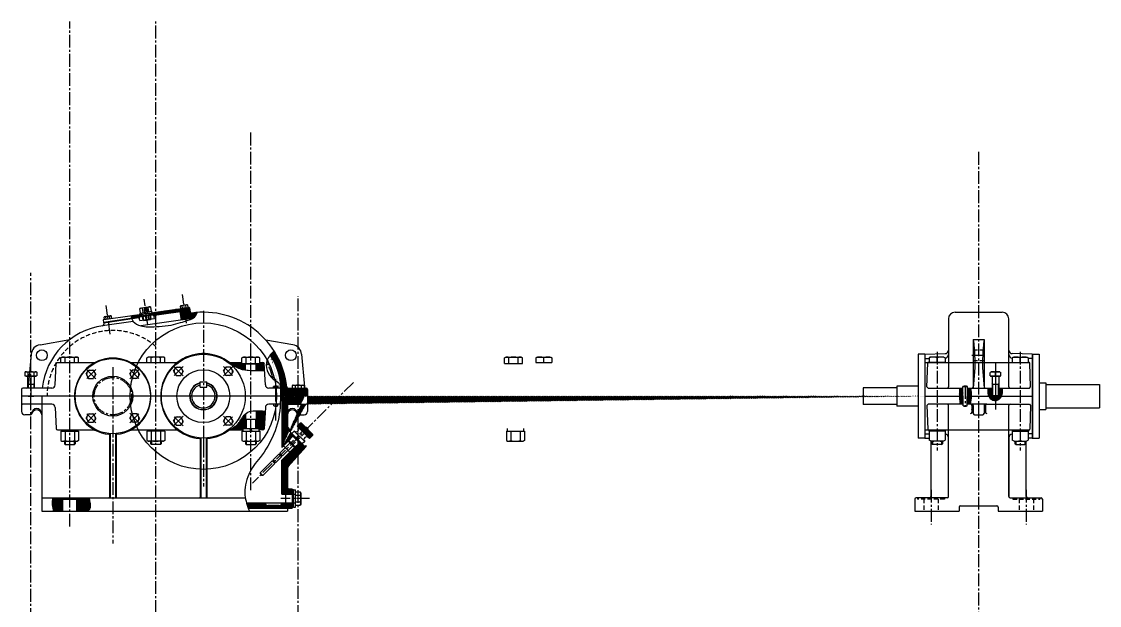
# Model space of a CAD drawing. Header units: inches. Extents: x -1077 to 1623, y -2224 to 594.
# Drawn here: x 17 to 1623, y -1353 to -482 of the extents above; entities that cross this region are included whole.
import ezdxf

# ---------------------------------------------------------------- set-up
doc = ezdxf.new("R2010")
doc.units = ezdxf.units.IN
doc.header["$MEASUREMENT"] = 0
doc.linetypes.add('CENTER2', pattern=[28.575, 19.05, -3.175, 3.175, -3.175])
doc.linetypes.add('DASHED2', pattern=[9.525, 6.35, -3.175])
for name, color, linetype in [('中心线', 10, 'CENTER2'), ('剖面层', 4, 'Continuous'), ('粗实线', 5, 'Continuous'), ('细实线', 7, 'Continuous'), ('虚线', 220, 'DASHED2')]:
    doc.layers.add(name, color=color, linetype=linetype)

msp = doc.modelspace()

# ---------------------------------------------------------------- hatches: boundary and pattern name
at = {"layer": '剖面层'}
h = msp.add_hatch(dxfattribs=at)
h.set_pattern_fill('ANSI31', color=256, scale=10, angle=90)
edge = h.paths.add_edge_path()
edge.add_line((195.4, -918.8), (179.4, -921.1))
edge.add_spline(control_points=[(179.4, -921.1), (179.8, -922.4), (180.1, -923.7), (180.6, -924.9)], knot_values=[0, 0, 0, 0, 3.936303, 3.936303, 3.936303, 3.936303], degree=3, periodic=0)
edge.add_line((180.6, -924.9), (195.9, -922.7))
edge.add_line((195.9, -922.7), (195.4, -918.8))
h.paths.add_polyline_path([(259.8, -913.6), (259.2, -909.6), (216.8, -915.7), (216.8, -919.7)])
h.paths.add_polyline_path([(266.8, -909.5, 0.414214), (265.7, -908.7), (259.2, -909.6), (259.8, -913.6), (267.2, -912.5)])
h.paths.add_polyline_path([(216.8, -915.7), (209.2, -916.8), (209.8, -920.7), (216.8, -919.7)])
h = msp.add_hatch(dxfattribs=at)
h.set_pattern_fill('ANSI31', color=256, scale=10)
edge = h.paths.add_edge_path()
edge.add_spline(control_points=[(272, -924.9), (273.8, -923.9), (276.6, -921.5), (277.8, -917.9), (278.4, -916.3)], knot_values=[101.612677, 101.612677, 101.612677, 101.612677, 107.529221, 112.732187, 112.732187, 112.732187, 112.732187], degree=3, periodic=0)
edge.add_arc((287.5, -1041.1), 125.2, 94.1804, 98.0815)
edge.add_arc((269.6, -915.2), 2, 188.1645, 278.0815, ccw=False)
edge.add_line((267.6, -915.5), (267.4, -913.5))
edge.add_line((267.4, -913.5), (259.9, -914.6))
edge.add_line((259.9, -914.6), (261.6, -926.4))
edge.add_line((261.6, -926.4), (270.9, -925.1))
edge.add_arc((287.5, -1041.1), 117.2, 97.5796, 98.1645, ccw=False)
h.paths.add_polyline_path([(259.9, -914.6), (252.5, -915.6), (254.2, -927.5), (261.6, -926.4)])
h = msp.add_hatch(dxfattribs=at)
h.set_pattern_fill('ANSI31', color=256, scale=10)
edge = h.paths.add_edge_path()
edge.add_spline(control_points=[(393, -973.7), (391, -975.6), (389.1, -977.6), (387.3, -979.7)], knot_values=[0, 0, 0, 0, 8.258009, 8.258009, 8.258009, 8.258009], degree=3, periodic=0)
edge.add_arc((287.5, -1041.1), 117.2, 0, 31.6061, ccw=False)
edge.add_line((404.7, -1041.1), (428.7, -1041.1))
edge.add_line((428.7, -1041.1), (428.7, -1029.1))
edge.add_line((428.7, -1029.1), (413.9, -1029.1))
edge.add_arc((413.9, -1027.1), 2, 186.3203, 270, ccw=False)
edge.add_arc((287.5, -1041.1), 125.2, 6.3203, 32.5751)
h.paths.add_polyline_path([(442.7, -1031.1, 0.414214), (440.7, -1029.1), (428.7, -1029.1), (428.7, -1041.1), (442.7, -1041.1)])
h = msp.add_hatch(dxfattribs=at)
h.set_pattern_fill('ANSI31', color=256, scale=10)
edge = h.paths.add_edge_path()
edge.add_line((349.3, -992.8), (341.3, -992.8))
edge.add_line((341.3, -992.8), (341.3, -990.8))
edge.add_line((341.3, -990.8), (326.3, -990.8))
edge.add_spline(control_points=[(326.3, -990.8), (329.3, -992.9), (333.7, -996), (340.7, -999.8), (345.5, -1001.2), (348.6, -1001.8), (349.3, -1001.8)], knot_values=[0, 0, 0, 0, 11.029646, 16.262403, 23.884622, 25.775858, 25.775858, 25.775858, 25.775858], degree=3, periodic=0)
edge.add_line((349.3, -1001.8), (349.3, -992.8))
edge = h.paths.add_edge_path()
edge.add_arc((376.4, -992.8), 2, 2.8624, 90)
edge.add_line((376.4, -990.8), (375.3, -990.8))
edge.add_line((375.3, -990.8), (375.3, -992.8))
edge.add_line((375.3, -992.8), (367.3, -992.8))
edge.add_line((367.3, -992.8), (367.3, -1003))
edge.add_spline(control_points=[(367.3, -1003), (369.9, -1003), (373.7, -1002.9), (377.6, -1002.7), (378.8, -1002.6)], knot_values=[43.816511, 43.816511, 43.816511, 43.816511, 51.701715, 55.414499, 55.414499, 55.414499, 55.414499], degree=3, periodic=0)
edge.add_line((378.8, -1002.6), (378.3, -992.7))
h = msp.add_hatch(dxfattribs=at)
h.set_pattern_fill('ANSI31', color=256, scale=10, angle=90)
edge = h.paths.add_edge_path()
edge.add_line((414.7, -1053.1), (440.7, -1053.1))
edge.add_line((1363.2, -1041.1), (1523.2, -1041.1))
edge.add_line((404.7, -1041.1), (404.7, -1117.3))
edge.add_arc((440.7, -1051.1), 2, 270, 360)
edge.add_line((442.7, -1031.1), (442.7, -1051.1))
edge.add_arc((414.7, -1055.1), 2, 90, 180)
edge.add_line((412.7, -1055.1), (412.7, -1086.1))
edge.add_line((417, -1091.3), (413.3, -1087.5))
edge.add_arc((414.7, -1086.1), 2, 180, 225)
edge.add_line((417, -1091.3), (415.6, -1092.7))
edge.add_line((415.6, -1092.7), (421.6, -1098.7))
edge.add_line((421.6, -1098.7), (406, -1114.3))
edge.add_line((406, -1114.3), (406.9, -1115.1))
edge.add_line((404.7, -1117.3), (406.9, -1115.1))
h = msp.add_hatch(dxfattribs=at)
h.set_pattern_fill('ANSI31', color=256, scale=10)
edge = h.paths.add_edge_path()
edge.add_line((1419.7, -1029.1), (1415, -1029.1))
edge.add_spline(control_points=[(1415, -1029.1), (1414.7, -1031.8), (1414.3, -1035.8), (1414.4, -1039.8), (1414.4, -1041.1)], knot_values=[0, 0, 0, 0, 8.118034, 12.036974, 12.036974, 12.036974, 12.036974], degree=3, periodic=0)
edge.add_line((1414.4, -1041.1), (1420, -1041.1))
edge.add_line((1420, -1041.1), (1419.7, -1029.1))
edge = h.paths.add_edge_path()
edge.add_spline(control_points=[(1432.2, -1041.1), (1432.3, -1037.1), (1431.7, -1033.1), (1431.1, -1029.1)], knot_values=[0, 0, 0, 0, 12.05376, 12.05376, 12.05376, 12.05376], degree=3, periodic=0)
edge.add_line((1431.1, -1029.1), (1426.8, -1029.1))
edge.add_line((1426.8, -1029.1), (1426.5, -1041.1))
edge.add_line((1426.5, -1041.1), (1432.2, -1041.1))
edge = h.paths.add_edge_path()
edge.add_line((1463.2, -1029.1), (1457.2, -1029.1))
edge.add_spline(control_points=[(1457.2, -1029.1), (1456.8, -1031.6), (1456.2, -1035.6), (1457.5, -1039.7), (1458.2, -1041.1)], knot_values=[0, 0, 0, 0, 7.606423, 12.065986, 12.065986, 12.065986, 12.065986], degree=3, periodic=0)
edge.add_line((1458.2, -1041.1), (1463.2, -1041.1))
edge.add_line((1463.2, -1041.1), (1463.2, -1029.1))
edge = h.paths.add_edge_path()
edge.add_spline(control_points=[(1477.2, -1041.1), (1477.9, -1039.5), (1478.9, -1035.4), (1478.7, -1031.4), (1478.5, -1029.1)], knot_values=[35.95415, 35.95415, 35.95415, 35.95415, 41.049088, 48.01354, 48.01354, 48.01354, 48.01354], degree=3, periodic=0)
edge.add_line((1478.5, -1029.1), (1473.2, -1029.1))
edge.add_line((1473.2, -1029.1), (1473.2, -1041.1))
edge.add_line((1473.2, -1041.1), (1477.2, -1041.1))
h = msp.add_hatch(dxfattribs=at)
h.set_pattern_fill('ANSI31', color=256, scale=10, angle=90)
edge = h.paths.add_edge_path()
edge.add_line((1420, -1041.1), (1414.4, -1041.1))
edge.add_spline(control_points=[(1414.4, -1041.1), (1414.6, -1045.1), (1415.1, -1049.1), (1415.6, -1053.1)], knot_values=[12.036974, 12.036974, 12.036974, 12.036974, 24.069677, 24.069677, 24.069677, 24.069677], degree=3, periodic=0)
edge.add_line((1415.6, -1053.1), (1420.2, -1053.1))
edge.add_line((1420.2, -1053.1), (1420, -1041.1))
edge = h.paths.add_edge_path()
edge.add_spline(control_points=[(1430.5, -1053.1), (1431.3, -1049.1), (1432.1, -1045.1), (1432.2, -1041.1)], knot_values=[0, 0, 0, 0, 12.117168, 12.117168, 12.117168, 12.117168], degree=3, periodic=0)
edge.add_line((1432.2, -1041.1), (1426.5, -1041.1))
edge.add_line((1426.5, -1041.1), (1426.3, -1053.1))
edge.add_line((1426.3, -1053.1), (1430.5, -1053.1))
edge = h.paths.add_edge_path()
edge.add_line((1468.2, -1041.1), (1464, -1041.1))
edge.add_line((1464, -1041.1), (1458.2, -1041.1))
edge.add_spline(control_points=[(1458.2, -1041.1), (1459.2, -1043.2), (1462.1, -1046.6), (1466.3, -1047.7), (1468.2, -1047.6)], knot_values=[12.065986, 12.065986, 12.065986, 12.065986, 18.848784, 24.5216, 24.5216, 24.5216, 24.5216], degree=3, periodic=0)
edge.add_line((1468.2, -1047.6), (1468.2, -1041.1))
edge = h.paths.add_edge_path()
edge.add_spline(control_points=[(1468.2, -1047.6), (1470.6, -1047.4), (1474.4, -1045.7), (1476.5, -1042.5), (1477.2, -1041.1)], knot_values=[24.5216, 24.5216, 24.5216, 24.5216, 31.435307, 35.95415, 35.95415, 35.95415, 35.95415], degree=3, periodic=0)
edge.add_line((1477.2, -1041.1), (1468.2, -1041.1))
edge.add_line((1468.2, -1041.1), (1468.2, -1047.6))
h = msp.add_hatch(dxfattribs=at)
h.set_pattern_fill('ANSI31', color=256, scale=10, angle=90)
edge = h.paths.add_edge_path()
edge.add_spline(control_points=[(349.3, -1068.4), (348.4, -1069.3), (346.4, -1071.6), (343.6, -1075.5), (340.7, -1081.5), (334.6, -1087.1), (329.1, -1089.9), (326.3, -1091.4)], knot_values=[0, 0, 0, 0, 3.718349, 8.765254, 14.62229, 23.452503, 33.044541, 33.044541, 33.044541, 33.044541], degree=3, periodic=0)
edge.add_line((326.3, -1091.4), (341.3, -1091.4))
edge.add_line((341.3, -1091.4), (341.3, -1089.4))
edge.add_line((341.3, -1089.4), (349.3, -1089.4))
edge.add_line((349.3, -1089.4), (349.3, -1068.4))
edge = h.paths.add_edge_path()
edge.add_spline(control_points=[(379.6, -1064.2), (379, -1064), (376.3, -1063), (372, -1063.1), (368.5, -1063.1), (367.3, -1063.1)], knot_values=[52.330758, 52.330758, 52.330758, 52.330758, 54.25632, 61.063325, 64.819954, 64.819954, 64.819954, 64.819954], degree=3, periodic=0)
edge.add_line((367.3, -1063.1), (367.3, -1089.4))
edge.add_line((367.3, -1089.4), (375.3, -1089.4))
edge.add_line((375.3, -1089.4), (375.3, -1091.4))
edge.add_line((375.3, -1091.4), (376.4, -1091.4))
edge.add_arc((376.4, -1089.4), 2, 270, 357.1376)
edge.add_line((378.3, -1089.5), (379.6, -1064.2))
h = msp.add_hatch(dxfattribs=at)
h.set_pattern_fill('ANSI31', color=256, scale=10, angle=90)
h.paths.add_polyline_path([(428.7, -1114.3), (417.4, -1125.6), (416.5, -1124.7), (404.7, -1136.6), (404.7, -1187.3), (409.7, -1187.3), (411.2, -1185.8), (419.7, -1185.8), (419.7, -1179.3), (414.7, -1179.3, -0.414214), (412.7, -1177.3), (412.7, -1149.2, -0.186755), (414, -1145.8), (428.7, -1129.7)])
h.paths.add_polyline_path([(440.8, -1116.4, 0.400547), (440.7, -1115), (440.3, -1114.6), (438.9, -1116), (432.9, -1110), (428.7, -1114.3), (428.7, -1129.7)])
h = msp.add_hatch(dxfattribs=at)
h.set_pattern_fill('ANSI31', color=256, scale=10, angle=90)
edge = h.paths.add_edge_path()
edge.add_spline(control_points=[(115.6, -1212.6), (116.8, -1210.8), (119.7, -1206.8), (118.1, -1199.6), (117.5, -1194.8), (117.3, -1192.6)], knot_values=[0, 0, 0, 0, 6.315399, 14.096505, 20.848728, 20.848728, 20.848728, 20.848728], degree=3, periodic=0)
edge.add_line((117.3, -1192.6), (108.3, -1192.6))
edge.add_line((108.3, -1192.6), (108.3, -1194.6))
edge.add_line((108.3, -1194.6), (98.8, -1194.6))
edge.add_line((98.8, -1194.6), (98.8, -1212.6))
edge.add_line((98.8, -1212.6), (115.6, -1212.6))
edge = h.paths.add_edge_path()
edge.add_line((77.8, -1194.6), (68.3, -1194.6))
edge.add_line((68.3, -1194.6), (68.3, -1192.6))
edge.add_line((68.3, -1192.6), (63.2, -1192.6))
edge.add_spline(control_points=[(63.2, -1192.6), (62.5, -1196.1), (61.2, -1202.9), (63.3, -1209.4), (64.3, -1212.6)], knot_values=[0, 0, 0, 0, 10.473826, 20.322939, 20.322939, 20.322939, 20.322939], degree=3, periodic=0)
edge.add_line((64.3, -1212.6), (77.8, -1212.6))
edge.add_line((77.8, -1212.6), (77.8, -1194.6))
h = msp.add_hatch(dxfattribs=at)
h.set_pattern_fill('ANSI31', color=256, scale=10, angle=90)
edge = h.paths.add_edge_path()
edge.add_line((379.7, -1200.3), (351.8, -1200.3))
edge.add_spline(control_points=[(351.8, -1200.3), (352.6, -1202.9), (353.5, -1205.6), (354.5, -1208.3)], knot_values=[248.323793, 248.323793, 248.323793, 248.323793, 256.691264, 256.691264, 256.691264, 256.691264], degree=3, periodic=0)
edge.add_line((354.5, -1208.3), (419.7, -1208.3))
edge.add_line((419.7, -1208.3), (419.7, -1201.8))
edge.add_line((419.7, -1201.8), (411.2, -1201.8))
edge.add_line((411.2, -1201.8), (409.7, -1200.3))
edge.add_line((409.7, -1200.3), (404.7, -1200.3))
edge.add_arc((400.7, -1200.3), 4, 270, 360, ccw=False)
edge.add_line((400.7, -1204.3), (383.7, -1204.3))
edge.add_arc((383.7, -1200.3), 4, 180, 270, ccw=False)
at = {"layer": '细实线'}
h = msp.add_hatch(dxfattribs=at)
h.set_pattern_fill('ANSI37', color=256, scale=10, angle=45)
h.set_pattern_definition([(90, (1856.707, -1201.0743), (-1.25, 2e-16), []), (180, (1856.707, -1201.0743), (-3e-16, -1.25), [])])
h.paths.add_polyline_path([(432.4, -1080.8), (427.8, -1085.5), (446.1, -1103.9), (450.8, -1099.2)])

# ---------------------------------------------------------------- linework, layer by layer
at = {"layer": '中心线'}
for p, q in [((88.3, -1235.6), (88.3, -482.3)), ((216.8, -1879), (216.8, -482.3)), ((358.3, -1181.4), (358.3, -647.5)), ((1443.2, -676.9), (1443.2, -1593.4)), ((30.5, -1976.3), (30.5, -857)), ((204.7, -934.6), (199.2, -896.4)), ((262.5, -932.3), (256.4, -889.6)), ((428.7, -1886.1), (428.7, -891.9)), ((148.6, -948.6), (142.5, -905.9)), ((198.9, -913.2), (204.3, -912.4)), ((287.5, -913.7), (287.5, -1176)), ((1381.2, -974.8), (1381.2, -1122.4)), ((1433.2, -980.1), (1453.2, -980.1)), ((1505.2, -974.8), (1505.2, -1122.4)), ((1468.2, -990.8), (1468.2, -1061.1)), ((127, -1015.5), (113, -1001.4)), ((127, -1001.4), (113, -1015.5)), ((152.5, -998), (152.5, -1260.7)), ((178, -1015.5), (192, -1001.4)), ((178, -1001.4), (192, -1015.5)), ((257.5, -1011), (243.3, -996.9)), ((257.5, -996.9), (243.3, -1011)), ((317.6, -1011), (331.7, -996.9)), ((317.6, -996.9), (331.7, -1011)), ((511.1, -1020.5), (360.7, -1170.9)), ((395.7, -1077.6), (395.7, -1015.4)), ((1423.2, -1026.1), (1423.2, -1056.1)), ((127, -1066.7), (113, -1080.8)), ((127, -1080.8), (113, -1066.7)), ((178, -1066.7), (192, -1080.8)), ((178, -1080.8), (192, -1066.7)), ((257.5, -1071.1), (243.3, -1085.3)), ((257.5, -1085.3), (243.3, -1071.1)), ((317.6, -1071.1), (331.7, -1085.3)), ((317.6, -1085.3), (331.7, -1071.1)), ((1372.2, -1180.8), (1372.2, -1232.7)), ((1514.2, -1180.8), (1514.2, -1232.7)), ((445.5, -1193.8), (403.2, -1193.8))]:
    msp.add_line(p, q, dxfattribs=at)
msp.add_circle((152.5, -1041.1), 27.8, dxfattribs=at)
msp.add_arc((287.5, -1041.1), 107.2, 13.7706, 28.5064, dxfattribs=at)
at = {"layer": '粗实线'}
for p, q in [((267.2, -912.5), (138.5, -931)), ((139, -926.9), (265.7, -908.7)), ((193.9, -909.9), (192.9, -910.6)), ((193.9, -917), (192.9, -910.6)), ((193.1, -917.1), (210.9, -914.5)), ((193.9, -909.9), (208.2, -907.8)), ((197.9, -916.4), (197, -909.9)), ((206.1, -915.2), (205.2, -908.7)), ((208.2, -907.8), (209.3, -908.3)), ((210.2, -914.6), (209.3, -908.3)), ((211.2, -916.5), (210.9, -914.5)), ((267.4, -913.5), (214.9, -921)), ((252.4, -914.6), (254.2, -927.5)), ((253.9, -906.3), (253.2, -906.8)), ((253.8, -910.4), (253.2, -906.8)), ((263.4, -905), (253.9, -906.3)), ((256.5, -910), (256, -906.4)), ((262, -909.2), (261.4, -905.6)), ((263.4, -905), (264.2, -905.3)), ((264.7, -908.8), (264.2, -905.3)), ((266.8, -909.5), (267.6, -915.5)), ((183, -929.6), (137.4, -936.2)), ((138.1, -928), (139, -933.9)), ((191.1, -924.4), (138.7, -932)), ((140, -922.7), (139.4, -923.2)), ((139.9, -926.7), (139.4, -923.2)), ((140, -922.7), (149.6, -921.3)), ((142.7, -926.3), (142.1, -922.7)), ((148.1, -925.5), (147.6, -921.9)), ((149.6, -921.3), (150.4, -921.6)), ((150.9, -925.2), (150.4, -921.6)), ((192.3, -925.3), (190, -923.6)), ((192.7, -928.3), (192, -923.3)), ((192.7, -928.3), (214.5, -925.2)), ((193.4, -919), (193.1, -917.1)), ((270.9, -925.1), (194.1, -936.1)), ((195.9, -922.7), (195.4, -918.8)), ((196.7, -920.6), (208.5, -918.9)), ((197.7, -927.6), (196.7, -920.6)), ((198.7, -928.4), (197.3, -918.5)), ((198.7, -928.4), (197.7, -927.6)), ((198.7, -928.4), (208.8, -926.9)), ((208.8, -926.9), (207.4, -917)), ((209.5, -925.9), (208.5, -918.9)), ((208.8, -926.9), (209.5, -925.9)), ((209.8, -920.7), (209.2, -916.8)), ((214.5, -925.2), (213.8, -920.2)), ((214.1, -922.1), (215.7, -919.9)), ((1398.2, -925.9), (1398.2, -1027.1)), ((1408.2, -915.9), (1478.2, -915.9)), ((1488.2, -1027.1), (1488.2, -925.9)), ((204.7, -934.6), (204.7, -934.6)), ((44.2, -964.3), (88.3, -956.8)), ((420.7, -964.3), (380.7, -957.5)), ((1435.2, -956.8), (1435.2, -1027.1)), ((1435.2, -956.8), (1451.2, -956.8)), ((1451.2, -956.8), (1451.2, -1027.1)), ((30.9, -978.7), (26.5, -1027.3)), ((433.9, -978.7), (438.3, -1027.3)), ((1353.2, -978.6), (1353.2, -1103.6)), ((1363.2, -978.6), (1353.2, -978.6)), ((1362.8, -978.6), (1362.8, -1103.6)), ((1363.2, -978.6), (1393.4, -977.7)), ((1363.2, -978.6), (1363.2, -1103.6)), ((1523.2, -978.6), (1493.1, -977.7)), ((1523.2, -978.6), (1533.2, -978.6)), ((1523.2, -978.6), (1523.2, -1103.6)), ((1523.6, -978.6), (1523.6, -1103.6)), ((1533.2, -978.6), (1533.2, -1103.6)), ((66.6, -1024.3), (68.2, -992.7)), ((70.2, -990.8), (126, -990.8)), ((74.9, -983.8), (76.6, -982.8)), ((74.9, -990.8), (74.9, -983.8)), ((76.6, -982.8), (99.9, -982.8)), ((81.3, -990.8), (81.3, -983.8)), ((95.2, -990.8), (95.2, -983.8)), ((101.6, -983.8), (99.9, -982.8)), ((101.6, -990.8), (101.6, -983.8)), ((179, -990.8), (248.8, -990.8)), ((203.4, -983.8), (205.1, -982.8)), ((203.4, -990.8), (203.4, -983.8)), ((228.4, -982.8), (205.1, -982.8)), ((209.8, -990.8), (209.8, -983.8)), ((223.7, -990.8), (223.7, -983.8)), ((230.1, -983.8), (228.4, -982.8)), ((230.1, -990.8), (230.1, -983.8)), ((326.3, -990.8), (344.9, -990.8)), ((341.3, -992.8), (341.3, -990.8)), ((341.3, -992.8), (375.3, -992.8)), ((344.9, -983.8), (346.6, -982.8)), ((344.9, -992.3), (344.9, -983.8)), ((344.9, -992.3), (371.6, -992.3)), ((346.6, -982.8), (369.9, -982.8)), ((347.3, -992.8), (347.3, -992.3)), ((349.3, -1001.8), (349.3, -992.8)), ((350.3, -1002), (350.3, -992.8)), ((351.3, -992.3), (351.3, -983.8)), ((365.2, -992.3), (365.2, -983.8)), ((366.3, -1003), (366.3, -992.8)), ((367.3, -1003), (367.3, -992.8)), ((369.3, -992.8), (369.3, -992.3)), ((371.6, -983.8), (369.9, -982.8)), ((371.6, -992.3), (371.6, -983.8)), ((371.6, -990.8), (376.4, -990.8)), ((375.3, -992.8), (375.3, -990.8)), ((379.9, -1024.3), (378.3, -992.7)), ((736.5, -983.8), (738.2, -982.8)), ((736.5, -992.3), (736.5, -983.8)), ((736.5, -992.3), (763.2, -992.3)), ((738.2, -982.8), (761.4, -982.8)), ((738.8, -992.8), (738.8, -992.3)), ((742.9, -992.3), (742.9, -983.8)), ((756.8, -992.3), (756.8, -983.8)), ((760.8, -992.8), (760.8, -992.3)), ((763.2, -983.8), (761.4, -982.8)), ((763.2, -992.3), (763.2, -983.8)), ((784.9, -982.8), (783.1, -983.8)), ((783.1, -983.8), (783.1, -990.8)), ((783.1, -990.8), (807.1, -990.8)), ((784.9, -982.8), (805.3, -982.8)), ((795.1, -990.8), (795.1, -983.8)), ((805.3, -982.8), (807.1, -983.8)), ((807.1, -983.8), (807.1, -990.8)), ((1362.8, -990.8), (1518.3, -990.8)), ((1363.2, -985.1), (1369.2, -984.9)), ((1365.8, -1027.1), (1367.2, -991.7)), ((1371, -982.8), (1369.2, -983.8)), ((1369.2, -983.8), (1369.2, -990.8)), ((1393.2, -990.8), (1369.2, -990.8)), ((1391.5, -982.8), (1371, -982.8)), ((1381.2, -990.8), (1381.2, -983.8)), ((1391.5, -982.8), (1393.2, -983.8)), ((1393.2, -983.8), (1393.2, -990.8)), ((1393.2, -984.2), (1393.4, -984.2)), ((1393.2, -984.2), (1393.4, -984.2)), ((1488.2, -990.8), (1518.3, -990.8)), ((1493.2, -984.2), (1493.1, -984.2)), ((1495, -982.8), (1493.2, -983.8)), ((1493.2, -983.8), (1493.2, -990.8)), ((1493.2, -990.8), (1517.2, -990.8)), ((1495, -982.8), (1515.5, -982.8)), ((1505.2, -990.8), (1505.2, -983.8)), ((1515.5, -982.8), (1517.2, -983.8)), ((1517.2, -983.8), (1517.2, -990.8)), ((1523.2, -985.1), (1517.2, -984.9)), ((1517.2, -990.8), (1518.3, -990.8)), ((1520.7, -1027.1), (1519.3, -991.7)), ((22.7, -1004.7), (21.6, -1005.3)), ((21.6, -1005.3), (21.6, -1010.6)), ((21.6, -1010.6), (39.4, -1010.6)), ((22.7, -1004.7), (38.3, -1004.7)), ((23.2, -1010.6), (23.2, -1011.1)), ((23.2, -1011.1), (37.8, -1011.1)), ((25.5, -1011.1), (25.5, -1029.1)), ((26.1, -1005.3), (26.1, -1010.6)), ((30.5, -1011.1), (30.5, -1041.1)), ((34.9, -1005.3), (34.9, -1010.6)), ((35.5, -1011.1), (35.5, -1029.1)), ((37.8, -1010.6), (37.8, -1011.1)), ((38.3, -1004.7), (39.4, -1005.3)), ((39.4, -1005.3), (39.4, -1010.6)), ((112.8, -1008.4), (116.4, -1002.2)), ((112.8, -1008.4), (116.4, -1014.7)), ((116.4, -1002.2), (123.6, -1002.2)), ((127.2, -1008.4), (123.6, -1002.2)), ((127.2, -1008.4), (123.6, -1014.7)), ((177.8, -1008.4), (181.4, -1002.2)), ((177.8, -1008.4), (181.4, -1014.7)), ((188.6, -1002.2), (181.4, -1002.2)), ((192.2, -1008.4), (188.6, -1002.2)), ((192.2, -1008.4), (188.6, -1014.7)), ((243.2, -1004), (246.8, -997.7)), ((243.2, -1004), (246.8, -1010.2)), ((246.8, -997.7), (254, -997.7)), ((246.8, -1010.2), (254, -1010.2)), ((257.6, -1004), (254, -997.7)), ((257.6, -1004), (254, -1010.2)), ((317.4, -1004), (321, -997.7)), ((317.4, -1004), (321, -1010.2)), ((328.2, -997.7), (321, -997.7)), ((328.2, -1010.2), (321, -1010.2)), ((331.8, -1004), (328.2, -997.7)), ((331.8, -1004), (328.2, -1010.2)), ((1462.3, -1004.7), (1460.2, -1005.9)), ((1460.2, -1010.6), (1460.2, -1005.9)), ((1460.2, -1010.6), (1476.2, -1010.6)), ((1460.9, -1010.6), (1460.9, -1011.1)), ((1460.9, -1011.1), (1475.5, -1011.1)), ((1462.2, -1004.7), (1474.2, -1004.7)), ((1463.2, -1011.1), (1463.2, -1041.1)), ((1468.2, -1010.6), (1468.2, -1005.3)), ((1468.2, -1011.1), (1468.2, -1041.1)), ((1473.2, -1011.1), (1473.2, -1041.1)), ((1474.2, -1004.7), (1476.2, -1005.9)), ((1475.5, -1010.6), (1475.5, -1011.1)), ((1476.2, -1010.6), (1476.2, -1005.9)), ((26.3, -1023.1), (25.5, -1022.3)), ((25.5, -1023.1), (35.5, -1023.1)), ((26.3, -1023.1), (26.3, -1029.1)), ((34.8, -1023.1), (35.5, -1022.3)), ((34.8, -1023.1), (34.8, -1029.1)), ((116.4, -1014.7), (123.6, -1014.7)), ((188.6, -1014.7), (181.4, -1014.7)), ((282.5, -1027.6), (282.5, -1019.6)), ((282.5, -1019.6), (292.5, -1019.6)), ((282.5, -1027.6), (292.5, -1027.6)), ((292.5, -1027.6), (292.5, -1019.6)), ((392.1, -1026.9), (399.2, -1026.9)), ((392.2, -1029.1), (392.1, -1026.9)), ((399.2, -1029.1), (399.2, -1026.9)), ((420.9, -1024.7), (419.8, -1025.3)), ((419.8, -1025.3), (419.8, -1029.1)), ((420.9, -1024.7), (436.4, -1024.7)), ((424.2, -1025.3), (424.2, -1029.1)), ((433.1, -1025.3), (433.1, -1029.1)), ((436.4, -1024.7), (437.6, -1025.3)), ((437.6, -1025.3), (437.6, -1029.1)), ((1353.2, -1026.1), (1321.2, -1026.1)), ((1321.2, -1026.1), (1321.2, -1056.1)), ((1367.7, -1029.1), (1365.8, -1027.1)), ((1420.2, -1055.3), (1419.7, -1026.9)), ((1419.7, -1026.9), (1426.8, -1026.9)), ((1426.2, -1055.3), (1426.8, -1026.9)), ((1464, -1023.1), (1463.2, -1022.3)), ((1463.2, -1023.1), (1473.2, -1023.1)), ((1464, -1023.1), (1464, -1041.1)), ((1472.5, -1023.1), (1473.2, -1022.3)), ((1472.5, -1023.1), (1472.5, -1041.1)), ((1518.8, -1029.1), (1520.7, -1027.1)), ((1533.2, -1021.1), (1543.2, -1021.1)), ((1543.2, -1021.1), (1543.2, -1061.1)), ((1543.2, -1023.6), (1623.2, -1023.6)), ((1623.2, -1023.6), (1623.2, -1058.6)), ((16.5, -1031.1), (16.5, -1051.1)), ((404.7, -1041.1), (16.5, -1041.1)), ((24.5, -1029.1), (18.5, -1029.1)), ((61.6, -1029.1), (24.5, -1029.1)), ((26.3, -1041.1), (34.8, -1041.1)), ((46.5, -1041.1), (46.5, -1212.6)), ((402.5, -1029.1), (384.9, -1029.1)), ((404.7, -1041.1), (404.7, -1117.3)), ((413.9, -1029.1), (440.7, -1029.1)), ((419.8, -1029.1), (437.6, -1029.1)), ((442.7, -1031.1), (442.7, -1051.1)), ((1321.2, -1028.6), (1271.2, -1028.6)), ((1271.2, -1028.6), (1271.2, -1053.6)), ((1363.2, -1041.1), (1420, -1041.1)), ((1367.7, -1029.1), (1419.7, -1029.1)), ((1426.5, -1041.1), (1523.2, -1041.1)), ((1426.8, -1029.1), (1463.2, -1029.1)), ((1464, -1041.1), (1463.2, -1040.3)), ((1463.2, -1040.3), (1473.2, -1040.3)), ((1464, -1041.1), (1472.5, -1041.1)), ((1472.5, -1041.1), (1473.2, -1040.3)), ((1473.2, -1029.1), (1518.8, -1029.1)), ((16.5, -1051.1), (16.5, -1064.1)), ((61.6, -1053.1), (18.5, -1053.1)), ((66.6, -1057.8), (68.2, -1089.5)), ((379.9, -1057.8), (378.3, -1089.5)), ((402.1, -1053.1), (384.9, -1053.1)), ((392.7, -1055.3), (392.6, -1053.1)), ((392.7, -1055.3), (398.7, -1055.3)), ((398.7, -1055.3), (398.7, -1053.1)), ((412.7, -1055.1), (412.7, -1086.1)), ((414.7, -1053.1), (440.7, -1053.1)), ((442.7, -1051.1), (442.7, -1064.1)), ((1321.2, -1053.6), (1271.2, -1053.6)), ((1353.2, -1056.1), (1321.2, -1056.1)), ((1367.7, -1053.1), (1365.8, -1055.1)), ((1365.8, -1055.1), (1367.2, -1090.4)), ((1420.2, -1053.1), (1367.7, -1053.1)), ((1398.2, -1190.6), (1398.2, -1055.1)), ((1420.2, -1055.3), (1426.2, -1055.3)), ((1455.2, -1053.1), (1426.3, -1053.1)), ((1433.2, -1055.1), (1433.2, -1065.1)), ((1435.2, -1055.1), (1435.2, -1067.1)), ((1443.2, -1053.1), (1443.2, -1069.1)), ((1451.2, -1055.1), (1451.2, -1067.1)), ((1453.2, -1055.1), (1453.2, -1065.1)), ((1455.2, -1053.1), (1518.8, -1053.1)), ((1488.2, -1190.6), (1488.2, -1055.1)), ((1518.8, -1053.1), (1520.7, -1055.1)), ((1520.7, -1055.1), (1519.3, -1090.4)), ((1543.2, -1058.6), (1623.2, -1058.6)), ((29.7, -1069.1), (21.5, -1069.1)), ((31.5, -1068), (31.5, -1067.1)), ((112.8, -1073.7), (116.4, -1067.5)), ((112.8, -1073.7), (116.4, -1080)), ((116.4, -1067.5), (123.6, -1067.5)), ((127.2, -1073.7), (123.6, -1067.5)), ((127.2, -1073.7), (123.6, -1080)), ((177.8, -1073.7), (181.4, -1067.5)), ((177.8, -1073.7), (181.4, -1080)), ((188.6, -1067.5), (181.4, -1067.5)), ((192.2, -1073.7), (188.6, -1067.5)), ((192.2, -1073.7), (188.6, -1080)), ((243.2, -1078.2), (246.8, -1072)), ((246.8, -1072), (254, -1072)), ((257.6, -1078.2), (254, -1072)), ((317.4, -1078.2), (321, -1072)), ((328.2, -1072), (321, -1072)), ((331.8, -1078.2), (328.2, -1072)), ((349.3, -1068.4), (349.3, -1089.4)), ((350.3, -1067.5), (350.3, -1089.4)), ((350.3, -1075.3), (366.3, -1075.3)), ((351.5, -1075.3), (351.5, -1089.4)), ((365.1, -1075.3), (365.1, -1089.4)), ((366.3, -1063.1), (366.3, -1089.4)), ((367.3, -1063.1), (367.3, -1089.4)), ((427.7, -1068), (427.7, -1067.1)), ((429.5, -1069.1), (437.7, -1069.1)), ((1435.2, -1067.1), (1433.2, -1061.1)), ((1437.2, -1069.1), (1449.2, -1069.1)), ((1451.2, -1067.1), (1453.2, -1061.1)), ((1533.2, -1061.1), (1543.2, -1061.1)), ((70.2, -1091.4), (125.4, -1091.4)), ((76.2, -1091.4), (76.2, -1093.5)), ((87.5, -1093.5), (86.8, -1091.4)), ((89, -1093.5), (88.3, -1091.4)), ((100.4, -1091.4), (100.4, -1093.5)), ((116.4, -1080), (123.6, -1080)), ((179.6, -1091.4), (248.8, -1091.4)), ((188.6, -1080), (181.4, -1080)), ((204.7, -1091.4), (204.7, -1093.5)), ((216, -1093.5), (215.3, -1091.4)), ((217.5, -1093.5), (216.8, -1091.4)), ((228.9, -1091.4), (228.9, -1093.5)), ((243.2, -1078.2), (246.8, -1084.4)), ((246.8, -1084.4), (254, -1084.4)), ((257.6, -1078.2), (254, -1084.4)), ((317.4, -1078.2), (321, -1084.4)), ((328.2, -1084.4), (321, -1084.4)), ((326.3, -1091.4), (341.3, -1091.4)), ((331.8, -1078.2), (328.2, -1084.4)), ((341.3, -1089.4), (341.3, -1091.4)), ((341.3, -1089.4), (375.3, -1089.4)), ((341.3, -1091.4), (346.2, -1091.4)), ((346.2, -1089.4), (346.2, -1093.5)), ((358.3, -1093.5), (356.8, -1089.4)), ((358.3, -1089.4), (359.7, -1093.5)), ((370.4, -1089.4), (370.4, -1093.5)), ((376.4, -1091.4), (370.4, -1091.4)), ((375.3, -1089.4), (375.3, -1091.4)), ((417, -1091.3), (413.3, -1087.5)), ((417, -1091.3), (415.6, -1092.7)), ((432.4, -1080.8), (427.8, -1085.5)), ((427.8, -1085.5), (446.1, -1103.9)), ((427.8, -1085.5), (427.8, -1086.5)), ((427.8, -1086.5), (445.2, -1103.9)), ((432.4, -1080.8), (450.8, -1099.2)), ((432.4, -1080.8), (433.4, -1080.8)), ((433.4, -1080.8), (450.8, -1098.2)), ((740.6, -1089.4), (740.6, -1093.5)), ((764.8, -1089.4), (764.8, -1093.5)), ((1363.2, -1091.4), (1518.3, -1091.4)), ((1369.1, -1091.4), (1369.1, -1093.5)), ((1393.3, -1091.4), (1393.3, -1093.5)), ((1493.1, -1091.4), (1493.1, -1093.5)), ((1493.1, -1091.4), (1517.3, -1091.4)), ((1517.3, -1091.4), (1517.3, -1093.5)), ((74.9, -1093.5), (101.6, -1093.5)), ((74.9, -1093.5), (74.9, -1107.3)), ((74.9, -1107.3), (76.6, -1108.3)), ((76.2, -1093.5), (100.4, -1093.5)), ((76.6, -1108.3), (99.9, -1108.3)), ((80.3, -1108.3), (80.3, -1112.1)), ((81.3, -1093.5), (81.3, -1107.3)), ((81.5, -1108.3), (81.5, -1113.3)), ((88.5, -1093.5), (89.3, -1093.5)), ((95.1, -1108.3), (95.1, -1113.3)), ((95.2, -1093.5), (95.2, -1107.3)), ((96.3, -1108.3), (96.3, -1112.1)), ((101.6, -1107.3), (99.9, -1108.3)), ((101.6, -1093.5), (101.6, -1107.3)), ((147.5, -1098.9), (147.5, -1191.6)), ((148.5, -1097.9), (148.5, -1191.6)), ((156.5, -1097.9), (156.5, -1191.6)), ((157.5, -1098.9), (157.5, -1191.6)), ((230.1, -1093.5), (203.4, -1093.5)), ((203.4, -1093.5), (203.4, -1107.3)), ((203.4, -1107.3), (205.1, -1108.3)), ((228.9, -1093.5), (204.7, -1093.5)), ((228.4, -1108.3), (205.1, -1108.3)), ((208.8, -1108.3), (208.8, -1112.1)), ((209.8, -1093.5), (209.8, -1107.3)), ((210, -1108.3), (210, -1113.3)), ((216.5, -1093.5), (215.8, -1093.5)), ((223.6, -1108.3), (223.6, -1113.3)), ((223.7, -1093.5), (223.7, -1107.3)), ((224.8, -1108.3), (224.8, -1112.1)), ((230.1, -1107.3), (228.4, -1108.3)), ((230.1, -1093.5), (230.1, -1107.3)), ((282.5, -1105.3), (282.5, -1191.6)), ((283.5, -1104.4), (283.5, -1191.6)), ((287.5, -1104.6), (287.5, -1131.9)), ((291.5, -1104.4), (291.5, -1191.6)), ((292.5, -1105.3), (292.5, -1191.6)), ((344.9, -1093.5), (371.6, -1093.5)), ((344.9, -1093.5), (344.9, -1107.3)), ((344.9, -1107.3), (346.6, -1108.3)), ((346.2, -1093.5), (370.4, -1093.5)), ((346.6, -1108.3), (369.9, -1108.3)), ((350.3, -1108.3), (350.3, -1112.1)), ((351.3, -1093.5), (351.3, -1107.3)), ((351.5, -1108.3), (351.5, -1113.3)), ((365.1, -1108.3), (365.1, -1113.3)), ((365.2, -1093.5), (365.2, -1107.3)), ((366.3, -1108.3), (366.3, -1112.1)), ((371.6, -1107.3), (369.9, -1108.3)), ((371.6, -1093.5), (371.6, -1107.3)), ((421.6, -1098.7), (406, -1114.3)), ((406.9, -1115.1), (414, -1108)), ((421, -1101), (414, -1108)), ((414, -1108), (414, -1106.3)), ((414, -1106.3), (425.3, -1117.7)), ((414, -1108), (423.6, -1117.7)), ((415.6, -1092.7), (421.6, -1098.7)), ((423, -1093.1), (419.5, -1096.6)), ((420.2, -1100.1), (431.5, -1111.4)), ((421.6, -1098.7), (432.9, -1110)), ((423, -1100.1), (421.6, -1101.5)), ((423, -1093.1), (438.6, -1108.6)), ((431.5, -1108.6), (430.1, -1110)), ((438.6, -1108.6), (435, -1112.1)), ((446.1, -1103.9), (445.2, -1103.9)), ((450.8, -1099.2), (446.1, -1103.9)), ((450.8, -1099.2), (450.8, -1098.2)), ((739.3, -1093.5), (766, -1093.5)), ((739.3, -1093.5), (739.3, -1107.3)), ((739.3, -1107.3), (741, -1108.3)), ((740.6, -1093.5), (764.8, -1093.5)), ((741, -1108.3), (764.3, -1108.3)), ((745.7, -1093.5), (745.7, -1107.3)), ((759.6, -1093.5), (759.6, -1107.3)), ((766, -1107.3), (764.3, -1108.3)), ((766, -1093.5), (766, -1107.3)), ((1363.2, -1103.6), (1353.2, -1103.6)), ((1363.2, -1097.1), (1369.2, -1097.3)), ((1363.2, -1103.6), (1369.2, -1103.8)), ((1393.3, -1093.5), (1369.1, -1093.5)), ((1369.2, -1093.5), (1369.2, -1106.6)), ((1372.2, -1108.3), (1369.2, -1106.6)), ((1372.2, -1190.6), (1372.2, -1108.3)), ((1390.2, -1108.3), (1372.2, -1108.3)), ((1373.2, -1108.3), (1373.2, -1112.1)), ((1374.4, -1108.3), (1374.4, -1113.3)), ((1381.2, -1093.5), (1381.2, -1107.3)), ((1388, -1108.3), (1388, -1113.3)), ((1389.2, -1108.3), (1389.2, -1112.1)), ((1390.2, -1108.3), (1393.2, -1106.6)), ((1393.2, -1093.5), (1393.2, -1106.6)), ((1393.2, -1098), (1393.4, -1098)), ((1488.2, -1103), (1488.2, -1190.6)), ((1493.1, -1093.5), (1517.3, -1093.5)), ((1493.2, -1098), (1493.1, -1098)), ((1493.2, -1093.5), (1493.2, -1106.6)), ((1496.2, -1108.3), (1493.2, -1106.6)), ((1496.2, -1108.3), (1514.2, -1108.3)), ((1497.2, -1108.3), (1497.2, -1112.1)), ((1498.4, -1108.3), (1498.4, -1113.3)), ((1505.2, -1093.5), (1505.2, -1107.3)), ((1505.2, -1093.5), (1505.2, -1107.3)), ((1512, -1108.3), (1512, -1113.3)), ((1513.2, -1108.3), (1513.2, -1112.1)), ((1514.2, -1108.3), (1517.2, -1106.6)), ((1514.2, -1190.6), (1514.2, -1108.3)), ((1517.2, -1093.5), (1517.2, -1106.6)), ((1523.2, -1097.1), (1517.2, -1097.3)), ((1523.2, -1103.6), (1517.2, -1103.8)), ((1523.2, -1103.6), (1533.2, -1103.6)), ((81.5, -1113.3), (80.3, -1112.1)), ((81.5, -1113.3), (95.1, -1113.3)), ((95.1, -1113.3), (96.3, -1112.1)), ((210, -1113.3), (208.8, -1112.1)), ((223.6, -1113.3), (210, -1113.3)), ((223.6, -1113.3), (224.8, -1112.1)), ((351.5, -1113.3), (350.3, -1112.1)), ((351.5, -1113.3), (365.1, -1113.3)), ((365.1, -1113.3), (366.3, -1112.1)), ((401.4, -1126), (416.7, -1110.7)), ((404.7, -1117.3), (406.9, -1115.1)), ((404.7, -1136.6), (423.6, -1117.7)), ((405.6, -1130.3), (420.9, -1115)), ((406, -1114.3), (406.9, -1115.1)), ((413.8, -1122), (406.9, -1115.1)), ((413.8, -1122), (416.5, -1124.7)), ((414, -1145.8), (440.8, -1116.4)), ((432.9, -1110), (417.4, -1125.6)), ((430.7, -1110.6), (423.6, -1117.7)), ((423.6, -1117.7), (425.3, -1117.7)), ((432.9, -1110), (438.9, -1116)), ((440.3, -1114.6), (438.9, -1116)), ((440.7, -1115), (440.3, -1114.6)), ((1374.4, -1113.3), (1373.2, -1112.1)), ((1388, -1113.3), (1374.4, -1113.3)), ((1388, -1113.3), (1389.2, -1112.1)), ((1498.4, -1113.3), (1497.2, -1112.1)), ((1498.4, -1113.3), (1512, -1113.3)), ((1512, -1113.3), (1513.2, -1112.1)), ((372.1, -1155.3), (389.9, -1137.4)), ((389.9, -1137.4), (394.2, -1141.7)), ((389.9, -1137.4), (391.4, -1137.4)), ((391.4, -1136), (399.9, -1127.4)), ((391.4, -1136), (395.6, -1140.3)), ((391.4, -1136), (391.4, -1137.4)), ((391.4, -1137.4), (394.2, -1140.3)), ((395.6, -1140.3), (394.2, -1140.3)), ((394.2, -1141.7), (394.2, -1140.3)), ((394.8, -1136.9), (395.5, -1136.1)), ((395.6, -1140.3), (404.2, -1131.7)), ((399.9, -1127.4), (404.2, -1131.7)), ((399.9, -1127.4), (401.4, -1127.4)), ((401.4, -1126), (405.6, -1130.3)), ((401.4, -1126), (401.4, -1127.4)), ((401.4, -1127.4), (404.2, -1130.3)), ((405.6, -1130.3), (404.2, -1130.3)), ((404.2, -1131.7), (404.2, -1130.3)), ((404.7, -1187.3), (404.7, -1136.6)), ((416.5, -1124.7), (417.4, -1125.6)), ((372.1, -1155.3), (376.4, -1159.5)), ((372.1, -1155.3), (372.1, -1156.7)), ((372.1, -1156.7), (374.9, -1159.5)), ((376.4, -1159.5), (394.2, -1141.7)), ((384.8, -1146.9), (385.5, -1146.1)), ((412.7, -1149.2), (412.7, -1177.3)), ((376.4, -1159.5), (374.9, -1159.5)), ((404.7, -1187.3), (409.7, -1187.3)), ((409.7, -1187.3), (411.2, -1185.8)), ((409.7, -1187.3), (409.7, -1200.3)), ((409.7, -1187.3), (424.7, -1187.3)), ((411.2, -1185.8), (419.7, -1185.8)), ((414.7, -1179.3), (419.7, -1179.3)), ((419.7, -1185.8), (419.7, -1179.3)), ((421.7, -1180.8), (419.7, -1180.8)), ((419.7, -1185.8), (419.7, -1201.8)), ((421.7, -1206.8), (421.7, -1180.8)), ((421.7, -1180.8), (424.7, -1180.8)), ((424.7, -1206.8), (424.7, -1180.8)), ((424.7, -1184), (432, -1184)), ((424.7, -1188.9), (432.7, -1188.9)), ((432.7, -1185.2), (432, -1184)), ((432.7, -1185.2), (432.7, -1202.3)), ((46.5, -1192.6), (350, -1192.6)), ((68.3, -1194.6), (68.3, -1192.6)), ((68.3, -1194.6), (108.3, -1194.6)), ((77.8, -1212.6), (77.8, -1194.6)), ((98.8, -1212.6), (98.8, -1194.6)), ((108.3, -1194.6), (108.3, -1192.6)), ((351.8, -1200.3), (379.7, -1200.3)), ((379.7, -1200.3), (379.7, -1200.3)), ((379.7, -1200.3), (404.7, -1200.3)), ((400.7, -1204.3), (383.7, -1204.3)), ((404.7, -1200.3), (404.7, -1200.3)), ((404.7, -1200.3), (409.7, -1200.3)), ((409.7, -1200.3), (411.2, -1201.8)), ((409.7, -1200.3), (424.7, -1200.3)), ((411.2, -1201.8), (419.7, -1201.8)), ((419.7, -1201.8), (419.7, -1208.3)), ((424.7, -1198.7), (432.7, -1198.7)), ((424.7, -1203.6), (432, -1203.6)), ((432.7, -1202.3), (432, -1203.6)), ((1348.2, -1194.6), (1348.2, -1212.6)), ((1370.2, -1192.6), (1350.2, -1192.6)), ((1396.2, -1192.6), (1370.2, -1192.6)), ((1416.2, -1204.6), (1470.2, -1204.6)), ((1490.2, -1192.6), (1516.2, -1192.6)), ((1516.2, -1192.6), (1536.2, -1192.6)), ((1538.2, -1194.6), (1538.2, -1212.6)), ((46.5, -1212.6), (412.7, -1212.6)), ((354.5, -1208.3), (419.7, -1208.3)), ((412.7, -1208.3), (412.7, -1212.6)), ((421.7, -1206.8), (419.7, -1206.8)), ((421.7, -1206.8), (424.7, -1206.8)), ((1348.2, -1212.6), (1414.2, -1212.6)), ((1414.2, -1206.6), (1414.2, -1212.6)), ((1472.2, -1206.6), (1472.2, -1212.6)), ((1472.2, -1212.6), (1538.2, -1212.6))]:
    msp.add_line(p, q, dxfattribs=at)
for centre, radius in [((201.6, -912.8), 2), ((287.5, -1041.1), 109.2), ((46.8, -980.1), 8), ((287.5, -1041.1), 62.5), ((418, -980.1), 8), ((152.5, -1041.1), 56), ((152.5, -1041.1), 29.8), ((287.5, -1041.1), 39.5)]:
    msp.add_circle(centre, radius, dxfattribs=at)
for centre, radius, start, end in [((195.6, -914.4), 4.68, 72.0134, 115.6418), ((203.6, -926.7), 18, 84.9164, 111.4125), ((207.8, -912.6), 4.68, 80.6871, 124.3155), ((255, -909.1), 2.88, 69.529, 118.509), ((260.2, -916.5), 11, 83.6197, 112.7092), ((263.2, -907.9), 2.88, 77.8199, 126.7999), ((265.8, -909.7), 1, 8.1645, 98.1645), ((269.6, -915.2), 2, 188.1645, 278.0815), ((139.1, -927.8), 1, 98.1645, 188.1645), ((141.1, -925.4), 2.88, 69.529, 118.509), ((146.4, -932.9), 11, 83.6197, 112.7092), ((149.3, -924.2), 2.88, 77.8199, 126.7999), ((287.5, -1041.1), 125.2, 6.3203, 98.0815), ((287.5, -1041.1), 117.2, 97.5796, 98.1645), ((1408.2, -925.9), 10, 90, 180), ((1478.2, -925.9), 10, 0, 90), ((152.5, -1041.1), 106, 98.1645, 173.4998), ((137, -934.2), 2, 278.2474, 8.1645), ((46.8, -980.1), 16, 99.6988, 174.8404), ((287.5, -1041.1), 63.5, 52.3934, 264.6624), ((287.5, -1041.1), 117.2, 0, 31.6061), ((418, -980.1), 16, 5.1596, 80.3012), ((1393.2, -972.7), 5, 271.6366, 0), ((1393.2, -979.2), 5, 271.6366, 0), ((1493.2, -972.7), 5, 180, 268.3634), ((1493.2, -979.2), 5, 180, 268.3634), ((70.2, -992.8), 2, 90, 177.1376), ((78.1, -988.4), 5.6, 54.825, 114.7763), ((88.3, -1006.8), 24, 73.2213, 106.7787), ((98.4, -988.4), 5.6, 65.2237, 125.175), ((152.5, -1041.3), 57, 275.9378, 264.0622), ((206.6, -988.4), 5.6, 54.825, 114.7763), ((216.8, -1006.8), 24, 73.2213, 106.7787), ((226.9, -988.4), 5.6, 65.2237, 125.175), ((348.1, -988.4), 5.6, 54.825, 114.7763), ((358.3, -1006.8), 24, 73.2213, 106.7787), ((368.4, -988.4), 5.6, 65.2237, 125.175), ((376.4, -992.8), 2, 2.8624, 90), ((287.5, -1041.1), 109.2, 12.6945, 29.542), ((739.7, -988.4), 5.6, 54.825, 114.7763), ((749.8, -1006.8), 24, 73.2213, 106.7787), ((760, -988.4), 5.6, 65.2237, 125.175), ((789.1, -1000.9), 18.1, 70.6714, 109.3286), ((801.1, -1000.9), 18.1, 70.6714, 109.3286), ((1368.2, -991.8), 1, 90, 177.7233), ((1375.2, -1000.9), 18.1, 70.6714, 109.3286), ((1387.2, -1000.9), 18.1, 70.6714, 109.3286), ((1499.2, -1000.9), 18.1, 70.6714, 109.3286), ((1511.2, -1000.9), 18.1, 70.6714, 109.3286), ((1518.3, -991.8), 1, 2.2767, 90), ((23.8, -1009.2), 4.47, 60.2145, 111.9778), ((30.5, -1021.7), 17, 74.8514, 105.1486), ((37.2, -1009.2), 4.47, 68.0222, 119.7855), ((120, -1008.4), 6.5, 166.673, 193.3269), ((120, -1008.4), 6.5, 106.6729, 133.327), ((120, -1008.4), 6.5, 46.673, 73.3271), ((120, -1008.4), 6.5, 346.6731, 13.327), ((185, -1008.4), 6.5, 166.673, 193.3269), ((185, -1008.4), 6.5, 106.6729, 133.327), ((185, -1008.4), 6.5, 46.673, 73.3271), ((185, -1008.4), 6.5, 346.6731, 13.327), ((250.4, -1004), 6.5, 166.673, 193.3269), ((250.4, -1004), 6.5, 106.6729, 133.327), ((250.4, -1004), 6.5, 226.6729, 253.3269), ((250.4, -1004), 6.5, 46.673, 73.3271), ((250.4, -1004), 6.5, 286.6731, 313.3271), ((250.4, -1004), 6.5, 346.6731, 13.327), ((324.6, -1004), 6.5, 166.673, 193.3269), ((324.6, -1004), 6.5, 106.6729, 133.327), ((324.6, -1004), 6.5, 226.6729, 253.3269), ((324.6, -1004), 6.5, 46.673, 73.3271), ((324.6, -1004), 6.5, 286.6731, 313.3271), ((324.6, -1004), 6.5, 346.6731, 13.327), ((1464.2, -1018.5), 13.8, 73.1983, 99.7402), ((1472.2, -1018.5), 13.8, 80.2598, 106.8017), ((24.5, -1027.1), 2, 270, 354.8404), ((61.6, -1024.1), 5, 270, 357.1376), ((120, -1008.4), 6.5, 226.6729, 253.3269), ((120, -1008.4), 6.5, 286.6731, 313.3271), ((185, -1008.4), 6.5, 226.6729, 253.3269), ((185, -1008.4), 6.5, 286.6731, 313.3271), ((287.5, -1041.1), 20.5, 104.117, 75.883), ((287.5, -1041.1), 20, 104.4775, 75.5225), ((287.5, -1041.1), 17.5, 106.6015, 73.3985), ((384.9, -1024.1), 5, 182.8624, 270), ((395.7, -1034.4), 8.36, 64.7248, 115.2752), ((413.9, -1027.1), 2, 186.3203, 270), ((422, -1029.2), 4.47, 60.2145, 111.9778), ((428.7, -1041.7), 17, 74.8514, 105.1486), ((435.3, -1029.2), 4.47, 68.0222, 119.7855), ((440.3, -1027.1), 2, 185.1596, 270), ((1396.2, -1027.1), 2, 270, 0), ((1423.2, -1034.4), 8.36, 64.7248, 115.2752), ((1433.2, -1027.1), 2, 270, 0), ((1453.2, -1027.1), 2, 180, 270), ((1490.2, -1027.1), 2, 180, 270), ((18.5, -1031.1), 2, 90, 180), ((440.7, -1031.1), 2, 0, 90), ((18.5, -1051.1), 2, 180, 270), ((39, -1067.1), 7.5, 0, 180), ((61.6, -1058.1), 5, 2.8624, 90), ((384.9, -1058.1), 5, 90, 177.1376), ((395.7, -1050.1), 6.03, 240.1372, 299.8628), ((414.7, -1055.1), 2, 90, 180), ((420.2, -1067.1), 7.5, 0, 180), ((440.7, -1051.1), 2, 270, 0), ((1396.2, -1055.1), 2, 0, 90), ((1423.2, -1050.1), 6.03, 240.1372, 299.8628), ((1431.2, -1055.1), 2, 0, 90), ((1433.2, -1055.1), 2, 0, 90), ((1453.2, -1055.1), 2, 90, 180), ((1455.2, -1055.1), 2, 90, 180), ((1490.2, -1055.1), 2, 90, 180), ((21.5, -1064.1), 5, 180, 270), ((29.7, -1067.1), 2, 270, 347.8468), ((39, -1069.1), 7.5, 0, 167.8468), ((120, -1073.7), 6.5, 166.6731, 193.327), ((120, -1073.7), 6.5, 106.6731, 133.3271), ((120, -1073.7), 6.5, 46.6729, 73.3269), ((120, -1073.7), 6.5, 346.673, 13.3269), ((185, -1073.7), 6.5, 166.6731, 193.327), ((185, -1073.7), 6.5, 106.6731, 133.3271), ((185, -1073.7), 6.5, 46.6729, 73.3269), ((185, -1073.7), 6.5, 346.673, 13.3269), ((250.4, -1078.2), 6.5, 106.6731, 133.3271), ((250.4, -1078.2), 6.5, 46.6729, 73.3269), ((324.6, -1078.2), 6.5, 106.6731, 133.3271), ((324.6, -1078.2), 6.5, 46.6729, 73.3269), ((420.2, -1069.1), 7.5, 12.1532, 180), ((429.5, -1067.1), 2, 192.1532, 270), ((437.7, -1064.1), 5, 270, 0), ((1431.2, -1065.1), 2, 270, 0), ((1437.2, -1067.1), 2, 180, 270), ((1449.2, -1067.1), 2, 270, 0), ((1455.2, -1065.1), 2, 180, 270), ((70.2, -1089.4), 2, 182.8624, 270), ((120, -1073.7), 6.5, 226.673, 253.3271), ((120, -1073.7), 6.5, 286.6729, 313.327), ((185, -1073.7), 6.5, 226.673, 253.3271), ((185, -1073.7), 6.5, 286.6729, 313.327), ((250.4, -1078.2), 6.5, 166.6731, 193.327), ((250.4, -1078.2), 6.5, 226.673, 253.3271), ((250.4, -1078.2), 6.5, 286.6729, 313.327), ((250.4, -1078.2), 6.5, 346.673, 13.3269), ((287.5, -1041.1), 63.5, 275.3376, 307.6066), ((324.6, -1078.2), 6.5, 166.6731, 193.327), ((324.6, -1078.2), 6.5, 226.673, 253.3271), ((324.6, -1078.2), 6.5, 286.6729, 313.327), ((324.6, -1078.2), 6.5, 346.673, 13.3269), ((376.4, -1089.4), 2, 270, 357.1376), ((414.7, -1086.1), 2, 180, 225), ((425.8, -1090.2), 4, 225, 45), ((439.3, -1092.3), 5, 8.1301, 81.8699), ((1368.2, -1090.4), 1, 182.2767, 270), ((1518.3, -1090.4), 1, 270, 357.7233), ((78.1, -1102.7), 5.6, 245.2237, 305.175), ((88.3, -1084.3), 24, 253.2213, 286.7787), ((98.4, -1102.7), 5.6, 234.825, 294.7763), ((146.5, -1098.9), 1, 0, 84.0622), ((147.5, -1097.9), 1, 0, 84.9676), ((157.5, -1097.9), 1, 95.0324, 180), ((158.5, -1098.9), 1, 95.9378, 180), ((206.6, -1102.7), 5.6, 245.2237, 305.175), ((216.8, -1084.3), 24, 253.2213, 286.7787), ((226.9, -1102.7), 5.6, 234.825, 294.7763), ((281.5, -1105.3), 1, 0, 84.6624), ((282.5, -1104.4), 1, 0, 85.4838), ((292.5, -1104.4), 1, 94.5162, 180), ((293.5, -1105.3), 1, 95.3376, 180), ((348.1, -1102.7), 5.6, 245.2237, 305.175), ((358.3, -1084.3), 24, 253.2213, 286.7787), ((368.4, -1102.7), 5.6, 234.825, 294.7763), ((441.4, -1105.8), 4, 45, 225), ((742.5, -1102.7), 5.6, 245.2237, 305.175), ((752.7, -1084.3), 24, 253.2213, 286.7787), ((762.8, -1102.7), 5.6, 234.825, 294.7763), ((1375.2, -1090.2), 18.1, 258.4189, 289.3286), ((1387.2, -1090.2), 18.1, 250.6714, 281.5811), ((1393.2, -1103), 5, 0, 88.3634), ((1493.2, -1103), 5, 91.6366, 180), ((1499.2, -1090.2), 18.1, 258.4189, 289.3286), ((1511.2, -1090.2), 18.1, 250.6714, 281.5811), ((440, -1115.7), 1, 317.6863, 45), ((417.7, -1149.2), 5, 137.6863, 180), ((414.7, -1177.3), 2, 180, 270), ((426.8, -1186.4), 5.91, 335.5665, 15.7975), ((409.7, -1193.8), 23, 347.6802, 12.3198), ((146.5, -1191.6), 1, 270, 0), ((147.5, -1191.6), 1, 270, 0), ((157.5, -1191.6), 1, 180, 270), ((158.5, -1191.6), 1, 180, 270), ((281.5, -1191.6), 1, 270, 0), ((282.5, -1191.6), 1, 270, 0), ((292.5, -1191.6), 1, 180, 270), ((293.5, -1191.6), 1, 180, 270), ((383.7, -1200.3), 4, 180, 270), ((400.7, -1200.3), 4, 270, 0), ((426.8, -1201.1), 5.91, 344.2025, 24.4335), ((1350.2, -1194.6), 2, 90, 180), ((1370.2, -1190.6), 2, 270, 0), ((1396.2, -1190.6), 2, 270, 0), ((1416.2, -1206.6), 2, 90, 180), ((1470.2, -1206.6), 2, 360, 90), ((1490.2, -1190.6), 2, 180, 270), ((1516.2, -1190.6), 2, 180, 270), ((1536.2, -1194.6), 2, 0, 90)]:
    msp.add_arc(centre, radius, start, end, dxfattribs=at)
for points in [[(179.4, -921.1), (183, -929.6), (194.1, -936.1), (205.2, -937.7), (221.8, -937.1), (239.4, -935), (253.4, -931.3), (264.8, -928), (276.3, -921), (278.4, -916.3)], [(1435.2, -956.8), (1437.2, -980.1), (1435.2, -1029.1)], [(1451.2, -956.8), (1449.2, -980.1), (1451.2, -1029.1)], [(393, -973.7), (387.3, -979.7), (382.5, -987.3), (391.6, -1015.6), (400.9, -1022.7), (402.4, -1027.6), (402.4, -1034.8), (402.3, -1043.3), (401.9, -1058), (372, -1132.7), (362.7, -1144.4), (355.1, -1157.9), (349.5, -1188.9), (356.1, -1212.6)], [(326.3, -990.8), (335.5, -996.8), (340.1, -999.3), (347.4, -1001.5), (354.5, -1002.4), (365.1, -1003), (375.1, -1002.8), (378.8, -1002.6)], [(1415, -1029.1), (1414.4, -1037.2), (1415.6, -1053.1)], [(1431.1, -1029.1), (1432.2, -1041.1), (1430.5, -1053.1)], [(1457.2, -1029.1), (1456.8, -1036.7), (1462.7, -1046.2), (1468.2, -1047.6), (1474.6, -1044.8), (1478.5, -1036.1), (1478.5, -1029.1)], [(326.3, -1091.4), (334.6, -1086.6), (340.9, -1080.4), (343.8, -1075.4), (346.7, -1071.2), (353.8, -1065.1), (364.5, -1063.1), (371, -1063.1), (377.8, -1063.6), (379.6, -1064.2)], [(63.2, -1192.6), (62.1, -1203), (64.3, -1212.6)], [(117.3, -1192.6), (118.2, -1199.3), (118.6, -1207.1), (115.6, -1212.6)]]:
    msp.add_spline(points, degree=3, dxfattribs=at)
at = {"layer": '虚线'}
for p, q in [((199.3, -911.1), (201.2, -909.7)), ((199.3, -911.1), (203.3, -910.6)), ((199.3, -911.1), (201.8, -928)), ((203.3, -910.6), (201.2, -909.7)), ((203.3, -910.6), (205.7, -927.4)), ((1435.2, -972.1), (1451.2, -972.1)), ((1435.2, -988.1), (1451.2, -988.1)), ((417.4, -1111.4), (440.7, -1088.1)), ((420.2, -1114.3), (443.5, -1090.9)), ((1352.2, -1192.6), (1352.2, -1194.6)), ((1392.2, -1194.6), (1352.2, -1194.6)), ((1361.7, -1194.6), (1361.7, -1212.6)), ((1382.7, -1194.6), (1382.7, -1212.6)), ((1392.2, -1192.6), (1392.2, -1194.6)), ((1494.2, -1192.6), (1494.2, -1194.6)), ((1494.2, -1194.6), (1534.2, -1194.6)), ((1503.7, -1194.6), (1503.7, -1212.6)), ((1524.7, -1194.6), (1524.7, -1212.6)), ((1534.2, -1192.6), (1534.2, -1194.6))]:
    msp.add_line(p, q, dxfattribs=at)
msp.add_arc((152.5, -1041.1), 98, 49.0339, 180, dxfattribs=at)

doc.saveas('drawing.dxf')
